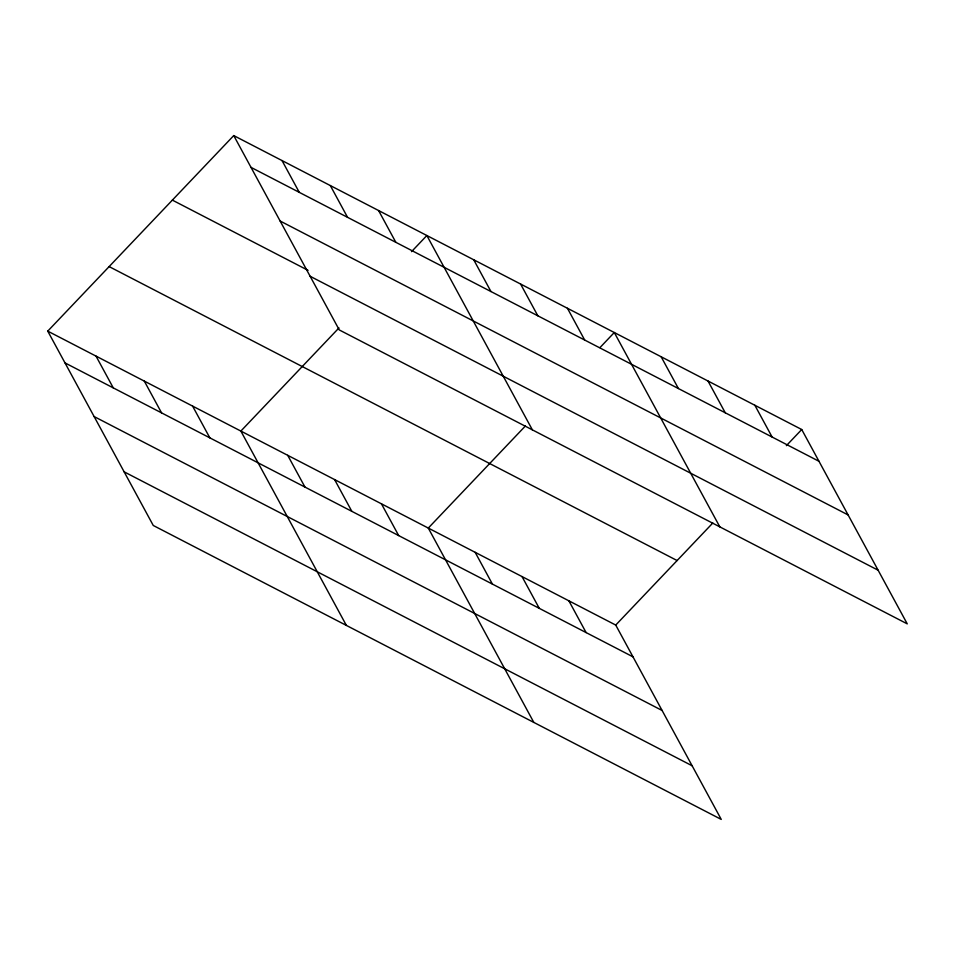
<?xml version="1.0" encoding="UTF-8"?>
<svg xmlns="http://www.w3.org/2000/svg" width="955" height="955" viewBox="0 0 955 955"><rect width="100%" height="100%" fill="white"/><g stroke="black" fill="none" stroke-linecap="round" stroke-linejoin="round"><path stroke-width="1.43" d="M47.75 331.134L615.736 625.071L721.252 819.414L153.266 525.477L47.75 331.134L233.748 135.586L801.734 429.523L907.25 623.866L339.264 329.929L233.748 135.586M338.965 327.935L240.863 431.075L346.379 625.418M411.521 251.654L426.861 235.527L532.377 429.869M525.381 426.002L428.294 528.067L533.821 722.41M599.979 347.584L614.292 332.519L719.819 526.874M615.736 625.071L712.812 523.006M786.383 445.651L801.734 429.523M250.998 167.364L818.984 461.289M280.125 221.011L848.112 514.936M172.366 200.12L308.071 270.349M310.136 276.281L878.123 570.219M109.133 266.6L677.107 560.537M65 362.9L632.986 656.837M94.127 416.559L662.113 710.484M124.138 471.83L692.124 765.767M754.868 405.278L772.117 437.044M708.013 381.021L725.263 412.799M661.158 356.776L678.408 388.542M567.437 308.274L584.687 340.04M520.582 284.029L537.832 315.795M473.716 259.772L490.966 291.55M378.586 210.542L395.836 242.307M568.87 600.814L586.119 632.592M330.311 185.556L347.56 217.322M522.015 576.569L539.265 608.335M282.023 160.571L299.273 192.349M475.16 552.312L492.41 584.09M381.439 503.822L398.689 535.588M334.584 479.565L351.834 511.343M287.718 455.32L304.967 487.086M192.588 406.09L209.837 437.856M144.312 381.105L161.562 412.87M96.025 356.12L113.275 387.885"/></g></svg>
